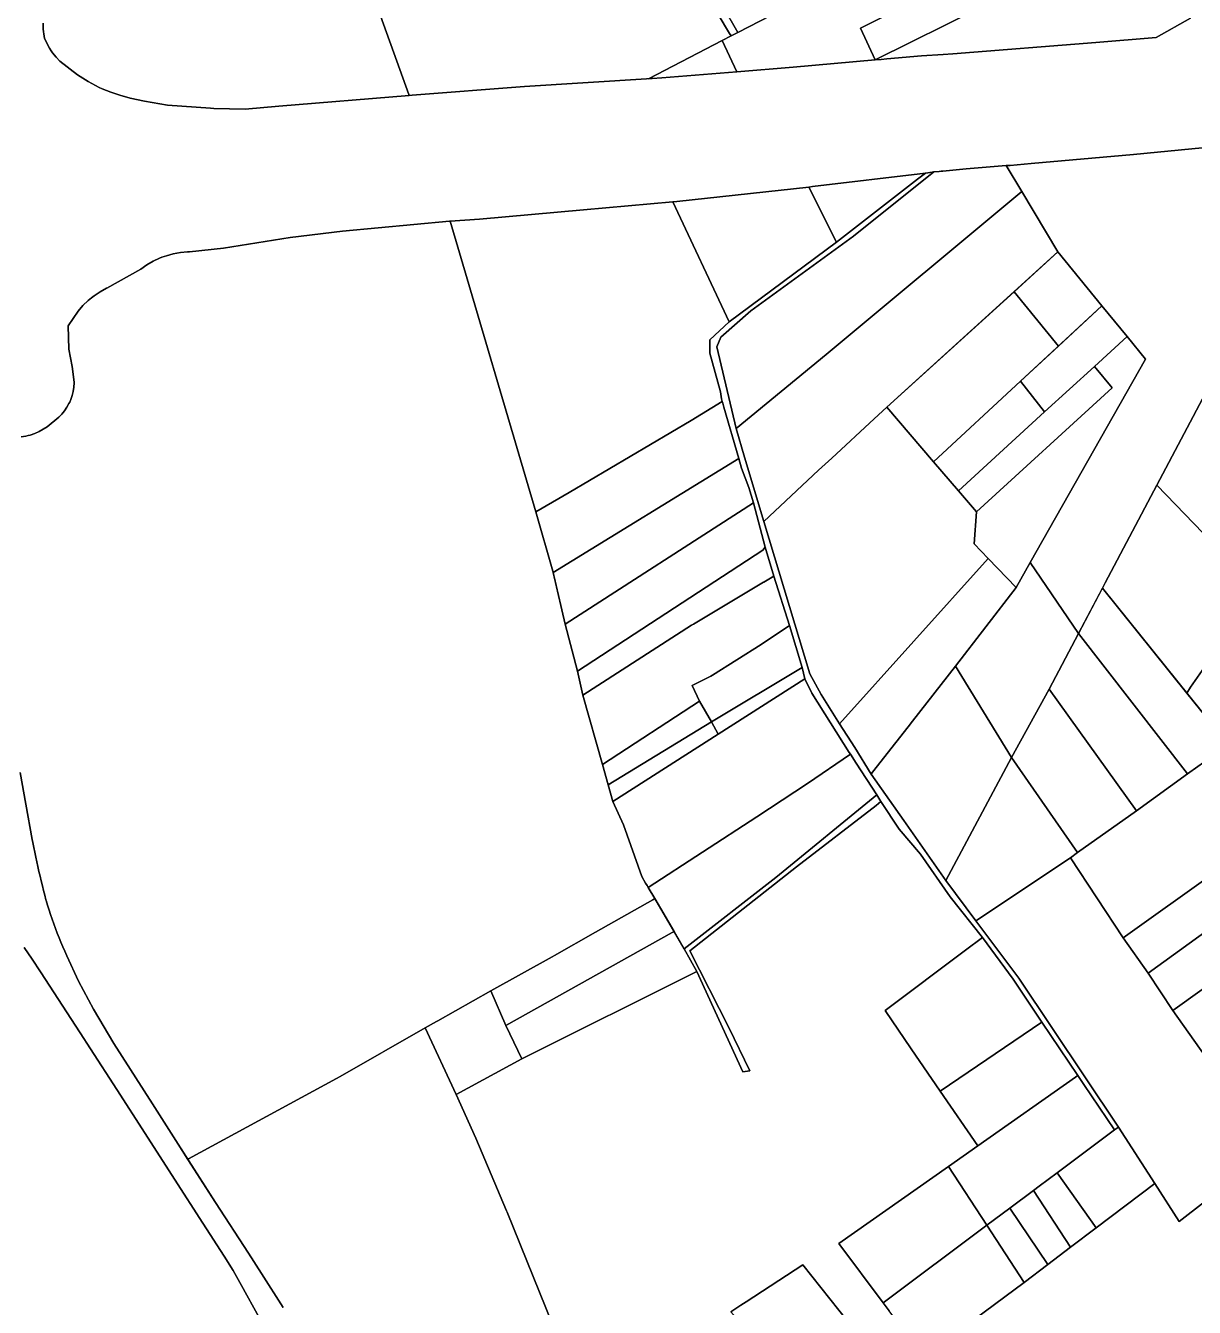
# Model space of a CAD drawing. Header units: metres. Extents: x 3 to 1005126, y 39 to 4383651.
# Drawn here: x 491045 to 491760, y 4369021 to 4369805 of the extents above; entities that cross this region are included whole.
import ezdxf

# ---------------------------------------------------------------- set-up
doc = ezdxf.new("R2010")
doc.units = ezdxf.units.M
doc.header["$MEASUREMENT"] = 0
doc.layers.add('TM_Llucmajor', color=7, linetype='Continuous')

msp = doc.modelspace()

# ---------------------------------------------------------------- linework, layer by layer
at = {"layer": 'TM_Llucmajor', "linetype": 'Continuous', "flags": 128}
for points in [[(491476.1, 4369800.13), (491477.01, 4369798.6), (491471.57, 4369795.78), (491426.49, 4369772.39), (491425.26, 4369772.31), (491350.67, 4369767.69), (491281.89, 4369762.22), (491280.02, 4369762.07), (491279.98, 4369762.2), (491279.77, 4369762.78), (491256.96, 4369826.23), (491278.28, 4369837.27), (491290.24, 4369843.48), (491335.84, 4369867.12), (491346.85, 4369872.71), (491413, 4369905.96), (491414.12, 4369906.51), (491421.27, 4369893.64), (491433.82, 4369871.03), (491476.1, 4369800.13)], [(491641.28, 4369885.1), (491648.6, 4369888.71), (491649.57, 4369889.22), (491651.55, 4369887.76), (491680.97, 4369866.11), (491680.5, 4369865.89), (491619.69, 4369835.01), (491556.07, 4369803.19), (491565.05, 4369783.86), (491514.95, 4369779.43), (491480.44, 4369776.63), (491471.57, 4369795.78), (491477.01, 4369798.6), (491481.07, 4369800.71), (491534.88, 4369828.62), (491557.04, 4369840.12), (491576.94, 4369850.74), (491603.21, 4369864.77), (491629.53, 4369878.82), (491641.28, 4369885.1)], [(491508.18, 4369863.87), (491515.39, 4369867.68), (491515.48, 4369867.49), (491533.95, 4369830.47), (491534.88, 4369828.62), (491481.07, 4369800.71), (491480.26, 4369802.1), (491472.32, 4369815.84), (491469.02, 4369821.57), (491459.46, 4369838.14), (491508.18, 4369863.87)], [(491565.05, 4369783.86), (491630.11, 4369816.21), (491700.84, 4369851.37), (491700.95, 4369851.41), (491703.26, 4369849.71), (491735.51, 4369825.97), (491758.02, 4369809.41), (491736.91, 4369797.58), (491700.03, 4369794.6), (491612.72, 4369787.53), (491606.77, 4369787.17), (491593.38, 4369786.36), (491572.15, 4369784.48), (491568.73, 4369784.18), (491565.05, 4369783.86)], [(491565.05, 4369783.86), (491556.07, 4369803.19), (491619.69, 4369835.01), (491630.11, 4369816.21), (491565.05, 4369783.86)], [(491426.49, 4369772.39), (491471.57, 4369795.78), (491480.44, 4369776.63), (491434.69, 4369772.9), (491428.76, 4369772.54), (491426.49, 4369772.39)], [(491654.83, 4369703.38), (491645.17, 4369719.2), (491647.62, 4369719.4), (491660.6, 4369720.45), (491723.06, 4369726.03), (491800.83, 4369733.48), (491799.65, 4369731.38), (491766.06, 4369671.55), (491797.96, 4369638.33), (491769.02, 4369583.59), (491737.39, 4369523.75), (491705.88, 4369464.13), (491689.47, 4369433.08), (491660, 4369476.57), (491730.56, 4369600.91), (491719.22, 4369614.76), (491703.82, 4369633.57), (491676.95, 4369666.41), (491654.83, 4369703.38)], [(491487.81, 4369522.38), (491483.36, 4369534.15), (491481.67, 4369540.01), (491481.63, 4369540.14), (491472.56, 4369571.56), (491471.85, 4369574), (491471.59, 4369574.89), (491471.11, 4369576.57), (491470.56, 4369580.92), (491464.08, 4369604.54), (491464.08, 4369612.71), (491475.74, 4369623.77), (491541.54, 4369672.41), (491590.99, 4369710.91), (491595.87, 4369714.71), (491599.95, 4369715.21), (491600.94, 4369715.33), (491551.84, 4369676.11), (491489.02, 4369630.32), (491470.81, 4369614.33), (491468.17, 4369608.44), (491480.06, 4369558.5), (491485.17, 4369541.01), (491496.95, 4369501.53), (491525.14, 4369408.43), (491532.11, 4369395.87), (491543.23, 4369377.84), (491552.68, 4369363.26), (491562.61, 4369347.1), (491582.61, 4369318.67), (491608.37, 4369282.03), (491626.76, 4369257.42), (491653.07, 4369222.27), (491713.98, 4369131.19), (491711.49, 4369129.52), (491692.85, 4369157.21), (491689.17, 4369162.67), (491667.16, 4369195.4), (491664.29, 4369199.66), (491649.5, 4369221.64), (491630.69, 4369247.21), (491610.98, 4369272.07), (491592.8, 4369298.09), (491579.73, 4369313.46), (491568.68, 4369330.38), (491566.09, 4369334.34), (491553.42, 4369353.73), (491549.93, 4369359.24), (491549.24, 4369360.34), (491526.3, 4369396.66), (491522.09, 4369405.33), (491520.52, 4369412.31), (491512.7, 4369437.88), (491503.08, 4369468.08), (491497.79, 4369485.96), (491490.66, 4369512.99), (491487.81, 4369522.38)], [(491480.06, 4369558.5), (491468.17, 4369608.44), (491470.81, 4369614.33), (491489.02, 4369630.32), (491551.84, 4369676.11), (491600.94, 4369715.33), (491604.17, 4369715.71), (491605.49, 4369715.83), (491606.47, 4369715.93), (491620.8, 4369717.24), (491645.17, 4369719.2), (491654.83, 4369703.38), (491535.11, 4369603.68), (491480.06, 4369558.5)], [(491541.54, 4369672.41), (491524.57, 4369706.13), (491526.84, 4369706.38), (491595.87, 4369714.71), (491590.99, 4369710.91), (491541.54, 4369672.41)], [(491475.74, 4369623.77), (491441.33, 4369697.1), (491443.81, 4369697.32), (491524.57, 4369706.13), (491541.54, 4369672.41), (491475.74, 4369623.77)], [(491485.17, 4369541.01), (491480.06, 4369558.5), (491535.11, 4369603.68), (491654.83, 4369703.38), (491676.95, 4369666.41), (491572.23, 4369571.52), (491564.45, 4369564.33), (491538.51, 4369540.38), (491530.43, 4369532.92), (491496.95, 4369501.53), (491485.17, 4369541.01)], [(491377.88, 4369519.39), (491357.56, 4369507.46), (491357.53, 4369507.57), (491305.15, 4369685.28), (491323.14, 4369686.5), (491386.69, 4369692.24), (491441.33, 4369697.1), (491475.74, 4369623.77), (491464.08, 4369612.71), (491464.08, 4369604.54), (491470.56, 4369580.92), (491471.11, 4369576.57), (491471.59, 4369574.89), (491452.65, 4369563.31), (491377.88, 4369519.39)], [(491677.22, 4369608.89), (491650.08, 4369642.06), (491676.95, 4369666.41), (491703.82, 4369633.57), (491677.22, 4369608.89)], [(491677.22, 4369608.89), (491653.94, 4369587.31), (491600.88, 4369538.09), (491572.23, 4369571.52), (491650.08, 4369642.06), (491677.22, 4369608.89)], [(491668.71, 4369568.58), (491653.94, 4369587.31), (491703.82, 4369633.57), (491719.22, 4369614.76), (491699.2, 4369596.44), (491668.71, 4369568.58)], [(491634.32, 4369478.93), (491625.59, 4369487.99), (491627.09, 4369507.51), (491710.05, 4369583.41), (491699.2, 4369596.44), (491719.22, 4369614.76), (491730.56, 4369600.91), (491660, 4369476.57), (491651.32, 4369461.28), (491634.32, 4369478.93)], [(491627.09, 4369507.51), (491616.04, 4369520.4), (491668.71, 4369568.58), (491699.2, 4369596.44), (491710.05, 4369583.41), (491627.09, 4369507.51)], [(491616.04, 4369520.4), (491600.88, 4369538.09), (491653.94, 4369587.31), (491668.71, 4369568.58), (491616.04, 4369520.4)], [(491799.71, 4369459.2), (491737.39, 4369523.75), (491769.02, 4369583.59), (491830.88, 4369503.3), (491799.71, 4369459.2)], [(491481.63, 4369540.14), (491481.67, 4369540.01), (491368.17, 4369470.47), (491367.98, 4369471.28), (491357.56, 4369507.46), (491377.88, 4369519.39), (491452.65, 4369563.31), (491471.59, 4369574.89), (491471.85, 4369574), (491472.56, 4369571.56), (491481.63, 4369540.14)], [(491525.14, 4369408.43), (491496.95, 4369501.53), (491530.43, 4369532.92), (491538.51, 4369540.38), (491564.45, 4369564.33), (491572.23, 4369571.52), (491600.88, 4369538.09), (491616.04, 4369520.4), (491627.09, 4369507.51), (491625.59, 4369487.99), (491634.32, 4369478.93), (491543.23, 4369377.84), (491532.11, 4369395.87), (491525.14, 4369408.43)], [(491487.81, 4369522.38), (491490.66, 4369512.99), (491375.54, 4369438.83), (491368.17, 4369470.47), (491481.67, 4369540.01), (491483.36, 4369534.15), (491487.81, 4369522.38)], [(491705.88, 4369464.13), (491737.39, 4369523.75), (491799.71, 4369459.2), (491769.5, 4369416.52), (491757.97, 4369400.25), (491755.73, 4369396.68), (491704.09, 4369460.75), (491705.88, 4369464.13)], [(491383, 4369409.95), (491375.54, 4369438.83), (491490.66, 4369512.99), (491497.79, 4369485.96), (491496.34, 4369483.96), (491383, 4369409.95)], [(491386.3, 4369395.4), (491383, 4369409.95), (491496.34, 4369483.96), (491497.79, 4369485.96), (491503.08, 4369468.08), (491496.99, 4369464.46), (491496.84, 4369464.38), (491453.92, 4369438.86), (491452.71, 4369438.14), (491386.3, 4369395.4)], [(491552.68, 4369363.26), (491543.23, 4369377.84), (491634.32, 4369478.93), (491651.32, 4369461.28), (491614.17, 4369413.1), (491587.94, 4369379.52), (491585.22, 4369376.04), (491577.68, 4369366.39), (491563.55, 4369348.3), (491562.61, 4369347.1), (491552.68, 4369363.26)], [(491648.57, 4369357.26), (491614.17, 4369413.1), (491651.32, 4369461.28), (491660, 4369476.57), (491689.47, 4369433.08), (491671.46, 4369399.01), (491648.57, 4369357.26)], [(491398.29, 4369352.99), (491386.3, 4369395.4), (491452.71, 4369438.14), (491453.92, 4369438.86), (491496.84, 4369464.38), (491496.99, 4369464.46), (491503.08, 4369468.08), (491512.7, 4369437.88), (491495.35, 4369426.32), (491465.55, 4369407.68), (491464.55, 4369407.06), (491453.2, 4369401.18), (491457.76, 4369391.74), (491398.29, 4369352.99)], [(491772.12, 4369376.34), (491784.65, 4369387.58), (491785.61, 4369386.62), (491794.9, 4369374.7), (491793.8, 4369373.92), (491756.15, 4369347.15), (491689.47, 4369433.08), (491704.09, 4369460.75), (491772.12, 4369376.34)], [(491457.76, 4369391.74), (491453.2, 4369401.18), (491464.55, 4369407.06), (491465.55, 4369407.68), (491495.35, 4369426.32), (491512.7, 4369437.88), (491520.52, 4369412.31), (491464.92, 4369379.06), (491457.76, 4369391.74)], [(491725.04, 4369324.58), (491671.46, 4369399.01), (491689.47, 4369433.08), (491756.15, 4369347.15), (491725.04, 4369324.58)], [(491469.17, 4369371.53), (491464.92, 4369379.06), (491520.52, 4369412.31), (491522.09, 4369405.33), (491469.17, 4369371.53)], [(491582.61, 4369318.67), (491562.61, 4369347.1), (491563.55, 4369348.3), (491577.68, 4369366.39), (491585.22, 4369376.04), (491587.94, 4369379.52), (491614.17, 4369413.1), (491648.57, 4369357.26), (491608.37, 4369282.03), (491582.61, 4369318.67)], [(491549.24, 4369360.34), (491549.93, 4369359.24), (491523.65, 4369341.37), (491492.81, 4369321.04), (491426.27, 4369277.71), (491425.57, 4369278.91), (491424.64, 4369280.48), (491422.36, 4369284.37), (491411.21, 4369315.99), (491404.69, 4369330.35), (491469.17, 4369371.53), (491522.09, 4369405.33), (491526.3, 4369396.66), (491549.24, 4369360.34)], [(491688.81, 4369299.04), (491648.57, 4369357.26), (491671.46, 4369399.01), (491725.04, 4369324.58), (491688.81, 4369299.04)], [(491401.84, 4369340.46), (491398.29, 4369352.99), (491457.76, 4369391.74), (491464.92, 4369379.06), (491401.84, 4369340.46)], [(491404.69, 4369330.35), (491401.84, 4369340.46), (491464.92, 4369379.06), (491469.17, 4369371.53), (491404.69, 4369330.35)], [(491824.88, 4369330.68), (491828.01, 4369326.33), (491827.9, 4369326.25), (491716.86, 4369247.02), (491684.51, 4369295.87), (491688.81, 4369299.04), (491725.04, 4369324.58), (491756.15, 4369347.15), (491794.9, 4369374.7), (491824.88, 4369330.68)], [(491566.09, 4369334.34), (491504.31, 4369283.84), (491448.3, 4369240.26), (491430.27, 4369270.91), (491426.27, 4369277.71), (491492.81, 4369321.04), (491523.65, 4369341.37), (491549.93, 4369359.24), (491553.42, 4369353.73), (491566.09, 4369334.34)], [(491626.76, 4369257.42), (491608.37, 4369282.03), (491648.57, 4369357.26), (491688.81, 4369299.04), (491684.51, 4369295.87), (491626.76, 4369257.42)], [(491568.68, 4369330.38), (491568.66, 4369330.36), (491565.68, 4369327.81), (491516.98, 4369290.29), (491451.82, 4369239.02), (491475.66, 4369192.17), (491488.39, 4369165.63), (491484.18, 4369165), (491455.94, 4369226.33), (491448.3, 4369240.26), (491504.31, 4369283.84), (491566.09, 4369334.34), (491568.68, 4369330.38)], [(491827.9, 4369326.25), (491828.01, 4369326.33), (491842.98, 4369305.5), (491842.1, 4369304.87), (491732.13, 4369225.27), (491716.86, 4369247.02), (491827.9, 4369326.25)], [(491842.1, 4369304.87), (491842.98, 4369305.5), (491859.29, 4369282.82), (491857.73, 4369281.7), (491747.23, 4369202.46), (491732.13, 4369225.27), (491842.1, 4369304.87)], [(491653.07, 4369222.27), (491626.76, 4369257.42), (491684.51, 4369295.87), (491716.86, 4369247.02), (491732.13, 4369225.27), (491747.23, 4369202.46), (491807.6, 4369117.27), (491751.08, 4369073.45), (491736.14, 4369096.71), (491713.98, 4369131.19), (491653.07, 4369222.27)], [(491429.05, 4369270.22), (491430.27, 4369270.91), (491442.07, 4369250.86), (491441.02, 4369250.27), (491339.27, 4369193.39), (491330.08, 4369214.46), (491367.5, 4369235.36), (491368.9, 4369236.15), (491394.08, 4369250.42), (491429.05, 4369270.22)], [(491442.07, 4369250.86), (491448.3, 4369240.26), (491455.94, 4369226.33), (491348.91, 4369172.97), (491339.27, 4369193.39), (491441.02, 4369250.27), (491442.07, 4369250.86)], [(491587.17, 4369179.16), (491571.22, 4369202.42), (491620.3, 4369239.38), (491630.69, 4369247.21), (491649.5, 4369221.64), (491664.29, 4369199.66), (491667.16, 4369195.4), (491604.97, 4369153.2), (491587.17, 4369179.16)], [(491308.9, 4369151.04), (491289.87, 4369191.89), (491296.79, 4369195.69), (491297.56, 4369196.11), (491330.08, 4369214.46), (491339.27, 4369193.39), (491348.91, 4369172.97), (491308.9, 4369151.04)], [(491627.93, 4369119.71), (491604.97, 4369153.2), (491667.16, 4369195.4), (491689.17, 4369162.67), (491687.72, 4369161.65), (491627.93, 4369119.71)], [(491633.51, 4369071.14), (491610.04, 4369107.15), (491627.93, 4369119.71), (491687.72, 4369161.65), (491689.17, 4369162.67), (491692.85, 4369157.21), (491711.49, 4369129.52), (491676.36, 4369103.22), (491665.42, 4369095.02), (491661.87, 4369092.37), (491647.58, 4369081.68), (491633.51, 4369071.14)], [(491700.26, 4369069.54), (491676.36, 4369103.22), (491711.49, 4369129.52), (491713.98, 4369131.19), (491736.14, 4369096.71), (491700.26, 4369069.54)], [(491570.08, 4369023.65), (491542.91, 4369060.06), (491610.04, 4369107.15), (491633.51, 4369071.14), (491570.08, 4369023.65)], [(491684.64, 4369057.71), (491661.87, 4369092.37), (491665.42, 4369095.02), (491676.36, 4369103.22), (491700.26, 4369069.54), (491684.64, 4369057.71)], [(491670.65, 4369047.11), (491647.58, 4369081.68), (491661.87, 4369092.37), (491684.64, 4369057.71), (491670.65, 4369047.11)], [(491656.28, 4369036.22), (491633.51, 4369071.14), (491647.58, 4369081.68), (491670.65, 4369047.11), (491656.28, 4369036.22)], [(491573.64, 4369018.88), (491570.08, 4369023.65), (491633.51, 4369071.14), (491656.28, 4369036.22), (491596.28, 4368991.66), (491582.44, 4369007.09), (491573.64, 4369018.88)], [(491486.87, 4369007.04), (491476.76, 4369018.24), (491482.98, 4369022.28), (491486.15, 4369024.34), (491520.86, 4369046.91), (491553.9, 4369005.47), (491520.89, 4368983.94), (491518.99, 4368982.7), (491518.3, 4368983.03), (491500.5, 4368991.91), (491489.03, 4369004.63), (491486.87, 4369007.04)]]:
    msp.add_lwpolyline(points, close=True, dxfattribs=at)
for points in [[(491472.32, 4369815.84), (491480.26, 4369802.1), (491481.07, 4369800.71), (491477.01, 4369798.6), (491476.1, 4369800.13), (491433.82, 4369871.03)], [(491256.96, 4369826.23), (491279.77, 4369762.78), (491279.98, 4369762.2), (491280.02, 4369762.07), (491200.3, 4369755.51), (491179.83, 4369753.72), (491160.55, 4369754.17), (491158.53, 4369754.3), (491132.31, 4369756.11), (491118.07, 4369758.55), (491109.46, 4369760.48), (491103.03, 4369762.29), (491097.5, 4369764.11), (491092.32, 4369766.2), (491090.46, 4369767.05), (491083.7, 4369770.58), (491077.28, 4369774.7), (491066.39, 4369783.12), (491064.07, 4369785.55), (491061.94, 4369788.21), (491061.03, 4369789.49), (491060.05, 4369791.04), (491058.41, 4369794.03), (491057.04, 4369797.15), (491056.82, 4369798.1), (491056.52, 4369800), (491056.39, 4369800.84), (491056.21, 4369803.18), (491056.19, 4369803.6), (491056.24, 4369806.37)], [(491056.24, 4369806.37), (491056.19, 4369803.6), (491056.21, 4369803.18), (491056.39, 4369800.84), (491056.52, 4369800), (491056.82, 4369798.1), (491057.04, 4369797.15), (491058.41, 4369794.03), (491060.05, 4369791.04), (491061.03, 4369789.49), (491061.94, 4369788.21), (491064.07, 4369785.55), (491066.39, 4369783.12), (491077.28, 4369774.7), (491083.7, 4369770.58), (491090.46, 4369767.05), (491092.32, 4369766.2), (491097.5, 4369764.11), (491103.03, 4369762.29), (491109.46, 4369760.48), (491118.07, 4369758.55), (491132.31, 4369756.11), (491158.53, 4369754.3), (491160.55, 4369754.17), (491179.83, 4369753.72), (491200.3, 4369755.51), (491280.02, 4369762.07), (491281.89, 4369762.22), (491350.67, 4369767.69), (491425.26, 4369772.31), (491428.76, 4369772.54), (491434.69, 4369772.9), (491480.44, 4369776.63), (491514.95, 4369779.43), (491565.05, 4369783.86), (491568.73, 4369784.18), (491572.15, 4369784.48), (491593.38, 4369786.36), (491606.77, 4369787.17), (491612.72, 4369787.53), (491700.03, 4369794.6), (491736.91, 4369797.58), (491758.02, 4369809.41)], [(491800.83, 4369733.48), (491723.06, 4369726.03), (491660.6, 4369720.45), (491647.62, 4369719.4), (491645.17, 4369719.2), (491620.8, 4369717.24), (491606.47, 4369715.93), (491605.49, 4369715.83), (491604.17, 4369715.71), (491600.94, 4369715.33), (491599.95, 4369715.21), (491595.87, 4369714.71), (491526.84, 4369706.38), (491524.57, 4369706.13), (491443.81, 4369697.32), (491441.33, 4369697.1), (491386.69, 4369692.24), (491323.14, 4369686.5), (491305.15, 4369685.28), (491304.72, 4369685.25), (491239.34, 4369679.07), (491207.36, 4369675.18), (491166.44, 4369668.78), (491145.66, 4369666.5), (491144.53, 4369666.46), (491140.13, 4369666.06), (491135.79, 4369665.29), (491131.53, 4369664.14), (491128.79, 4369663.18), (491127.38, 4369662.62), (491123.39, 4369660.75), (491119.57, 4369658.53), (491115.96, 4369655.99), (491095.17, 4369644.34), (491094.98, 4369644.25), (491091.04, 4369642.06), (491087.29, 4369639.55), (491085.81, 4369638.4), (491083.79, 4369636.71), (491080.54, 4369633.58), (491077.58, 4369630.18), (491071.41, 4369621.28), (491071.82, 4369606.9), (491073.99, 4369596.28), (491075.13, 4369586.8), (491075.12, 4369586.31), (491074.94, 4369583.7), (491074.53, 4369581.12), (491073.89, 4369578.58), (491073.04, 4369576.1), (491072.39, 4369574.58), (491071.97, 4369573.71), (491070.7, 4369571.42), (491069.24, 4369569.25), (491067.59, 4369567.22), (491065.77, 4369565.33), (491058.61, 4369559.55), (491056.21, 4369557.95), (491053.68, 4369556.55), (491051.03, 4369555.39), (491048.3, 4369554.46), (491047.02, 4369554.11), (491045.49, 4369553.77), (491042.63, 4369553.33)], [(491042.63, 4369553.33), (491045.49, 4369553.77), (491047.02, 4369554.11), (491048.3, 4369554.46), (491051.03, 4369555.39), (491053.68, 4369556.55), (491056.21, 4369557.95), (491058.61, 4369559.55), (491065.77, 4369565.33), (491067.59, 4369567.22), (491069.24, 4369569.25), (491070.7, 4369571.42), (491071.97, 4369573.71), (491072.39, 4369574.58), (491073.04, 4369576.1), (491073.89, 4369578.58), (491074.53, 4369581.12), (491074.94, 4369583.7), (491075.12, 4369586.31), (491075.13, 4369586.8), (491073.99, 4369596.28), (491071.82, 4369606.9), (491071.41, 4369621.28), (491077.58, 4369630.18), (491080.54, 4369633.58), (491083.79, 4369636.71), (491085.81, 4369638.4), (491087.29, 4369639.55), (491091.04, 4369642.06), (491094.98, 4369644.25), (491095.17, 4369644.34), (491115.96, 4369655.99), (491119.57, 4369658.53), (491123.39, 4369660.75), (491127.38, 4369662.62), (491128.79, 4369663.18), (491131.53, 4369664.14), (491135.79, 4369665.29), (491140.13, 4369666.06), (491144.53, 4369666.46), (491145.66, 4369666.5), (491166.44, 4369668.78), (491207.36, 4369675.18), (491239.34, 4369679.07), (491304.72, 4369685.25), (491305.15, 4369685.28), (491357.53, 4369507.57), (491367.98, 4369471.28), (491375.54, 4369438.83), (491383, 4369409.95), (491386.3, 4369395.4), (491398.29, 4369352.99), (491401.84, 4369340.46), (491404.69, 4369330.35), (491411.21, 4369315.99), (491422.36, 4369284.37), (491424.64, 4369280.48), (491425.57, 4369278.91), (491426.27, 4369277.71), (491430.27, 4369270.91), (491429.05, 4369270.22), (491394.08, 4369250.42), (491368.9, 4369236.15), (491367.5, 4369235.36), (491330.08, 4369214.46), (491297.56, 4369196.11), (491296.79, 4369195.69), (491289.87, 4369191.89), (491237.94, 4369162.16), (491235.66, 4369160.85), (491145.16, 4369111.69), (491144.76, 4369111.46), (491144.76, 4369111.46), (491138.8, 4369120.8), (491123.07, 4369145.51), (491099.44, 4369182.4), (491087.06, 4369203.37), (491077.87, 4369220.5), (491070.6, 4369235.99), (491069.38, 4369238.73), (491068.19, 4369241.49), (491067.03, 4369244.26), (491065.91, 4369247.04), (491064.81, 4369249.83), (491063.75, 4369252.63), (491062.71, 4369255.45), (491061.71, 4369258.28), (491060.74, 4369261.12), (491059.81, 4369263.97), (491058.9, 4369266.83), (491058.03, 4369269.7), (491057.9, 4369270.11), (491057.16, 4369273.02), (491056.42, 4369275.93), (491055.71, 4369278.84), (491055, 4369281.76), (491054.31, 4369284.68), (491053.63, 4369287.6), (491052.97, 4369290.52), (491052.32, 4369293.45), (491051.68, 4369296.38), (491051.06, 4369299.32), (491050.45, 4369302.26), (491049.86, 4369305.2), (491049.46, 4369307.19), (491045.5, 4369328.75), (491042.14, 4369348.12)], [(491772.12, 4369376.34), (491755.73, 4369396.68), (491757.97, 4369400.25), (491769.5, 4369416.52)], [(491042.14, 4369348.12), (491045.5, 4369328.75), (491049.46, 4369307.19), (491049.86, 4369305.2), (491050.45, 4369302.26), (491051.06, 4369299.32), (491051.68, 4369296.38), (491052.32, 4369293.45), (491052.97, 4369290.52), (491053.63, 4369287.6), (491054.31, 4369284.68), (491055, 4369281.76), (491055.71, 4369278.84), (491056.42, 4369275.93), (491057.16, 4369273.02), (491057.9, 4369270.11), (491058.03, 4369269.7), (491058.9, 4369266.83), (491059.81, 4369263.97), (491060.74, 4369261.12), (491061.71, 4369258.28), (491062.71, 4369255.45), (491063.75, 4369252.63), (491064.81, 4369249.83), (491065.91, 4369247.04), (491067.03, 4369244.26), (491068.19, 4369241.49), (491069.38, 4369238.73), (491070.6, 4369235.99), (491077.87, 4369220.5), (491087.06, 4369203.37), (491099.44, 4369182.4), (491123.07, 4369145.51), (491138.8, 4369120.8), (491161.63, 4369085.01), (491181.75, 4369054.04), (491189.7, 4369041.73), (491203.03, 4369020.94)], [(491371.75, 4369000.5), (491340.04, 4369079.14), (491339.66, 4369080.04), (491320.86, 4369124.52), (491308.9, 4369151.04), (491348.91, 4369172.97), (491455.94, 4369226.33), (491484.18, 4369165), (491484.18, 4369165), (491488.39, 4369165.63), (491475.66, 4369192.17), (491451.82, 4369239.02), (491516.98, 4369290.29), (491565.68, 4369327.81), (491568.66, 4369330.36), (491568.68, 4369330.38), (491579.73, 4369313.46), (491592.8, 4369298.09), (491610.98, 4369272.07), (491630.69, 4369247.21), (491620.3, 4369239.38), (491571.22, 4369202.42), (491587.17, 4369179.16), (491604.97, 4369153.2), (491627.93, 4369119.71), (491610.04, 4369107.15), (491542.91, 4369060.06), (491570.08, 4369023.65), (491573.64, 4369018.88)], [(491807.6, 4369117.27), (491747.23, 4369202.46), (491857.73, 4369281.7)], [(491044.46, 4369241.1), (491049.49, 4369233.81), (491054.54, 4369226.09), (491078.73, 4369188.79), (491085.23, 4369179.02), (491101.23, 4369154.13), (491118.57, 4369127.24), (491136.51, 4369099.38), (491153.88, 4369072.42), (491166.86, 4369052.26), (491172.36, 4369043.47), (491177.59, 4369034.25), (491188.25, 4369014.78)], [(491188.25, 4369014.78), (491177.59, 4369034.25), (491172.36, 4369043.47), (491166.86, 4369052.26), (491153.88, 4369072.42), (491136.51, 4369099.38), (491118.57, 4369127.24), (491101.23, 4369154.13), (491085.23, 4369179.02), (491078.73, 4369188.79), (491054.54, 4369226.09), (491049.49, 4369233.81), (491044.46, 4369241.1)], [(491203.03, 4369020.94), (491189.7, 4369041.73), (491181.75, 4369054.04), (491161.63, 4369085.01), (491144.76, 4369111.46), (491145.16, 4369111.69), (491235.66, 4369160.85), (491237.94, 4369162.16), (491289.87, 4369191.89), (491308.9, 4369151.04), (491320.86, 4369124.52), (491339.66, 4369080.04), (491340.04, 4369079.14), (491371.75, 4369000.5)], [(491596.28, 4368991.66), (491656.28, 4369036.22), (491670.65, 4369047.11), (491684.64, 4369057.71), (491700.26, 4369069.54), (491736.14, 4369096.71), (491751.08, 4369073.45), (491807.6, 4369117.27)], [(491553.9, 4369005.47), (491520.86, 4369046.91), (491486.15, 4369024.34), (491482.98, 4369022.28), (491476.76, 4369018.24)]]:
    msp.add_lwpolyline(points, dxfattribs=at)

doc.saveas('drawing.dxf')
